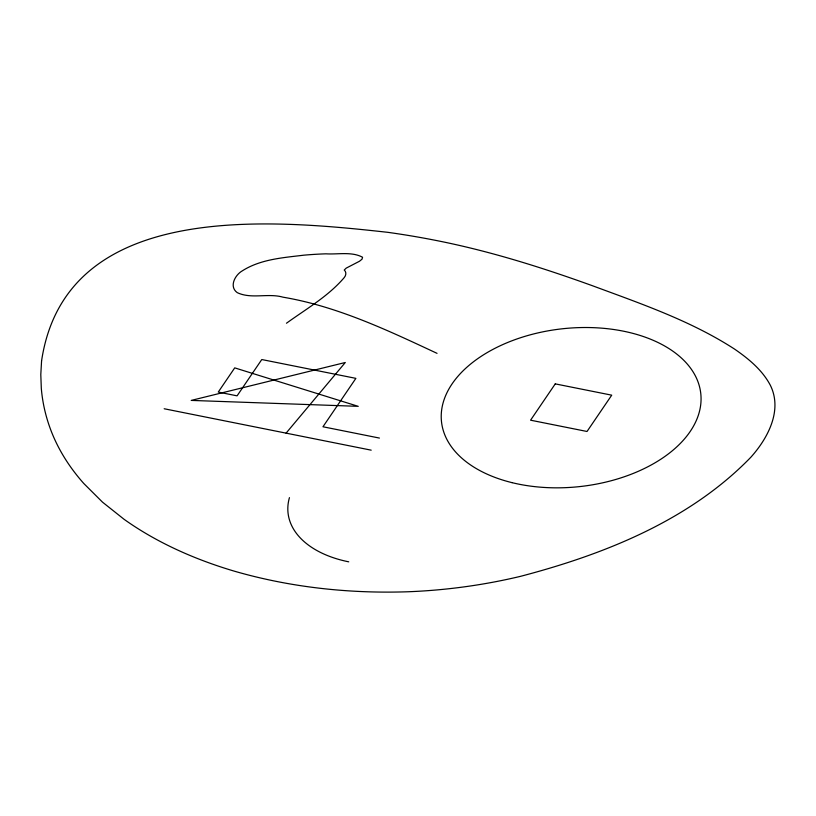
<?xml version="1.0" encoding="UTF-8"?>
<svg xmlns="http://www.w3.org/2000/svg" width="816" height="816" viewBox="0 0 816 816"><rect width="100%" height="100%" fill="white"/><g stroke="black" fill="none" stroke-linecap="round" stroke-linejoin="round"><path stroke-width="1.22" d="M286.079 433.143L345.29 362.498L191.219 400.411L358.244 406.337L234.722 367.873L218.27 392.078L237.089 395.842L261.773 359.54L355.878 378.359L322.963 426.768L379.43 438.07M286.467 323.228C306.235 308.907 328.185 296.402 344.189 277.634C346.137 275.38 346.606 272.065 344.25 270.025L346.188 268.138L359.519 261.232L362.049 259.151L362.559 257.244C351.788 251.379 337.865 254.602 325.961 253.827A235.865 143.585 -6.2 0 0 303.705 255.194C282.856 257.723 260.518 259.253 242.352 270.82C235.12 274.87 228.776 286.569 237.242 292.638C251.359 299.37 268.117 292.862 283.05 297.187C337.273 306.347 387.6 330.245 437.039 353.348M164.169 408.755L371.198 450.167M348.738 561.826A102.02 62.108 -6.2 0 1 289.445 497.638M41.575 360.886L40.8 374.585L41.31 388.345A409.03 249.002 -6.2 0 0 50.429 429.053A385.662 234.773 -6.2 0 0 83.813 483.521L102.51 502.156L124.083 519.302A400.044 243.535 -6.2 0 0 234.304 571.159C290.7 587.469 349.676 593.752 408.275 591.753A356.245 216.862 -6.2 0 0 520.628 576.31C604.34 554.35 689.54 520.496 750.822 457.266C767.785 438.355 782.819 410.397 770.335 385.254C762.277 369.974 748.588 358.765 734.594 349.115C690.989 320.861 641.437 303.889 593.008 285.937C541.396 267.271 488.866 250.757 434.938 240.23A616.049 375.023 -6.2 0 0 387.712 232.315C268.709 219.127 65.688 200.41 41.575 360.886M555.257 383.877L530.573 420.189L587.03 431.48L611.725 395.168L555.257 383.877M512.06 482.654A130.397 79.376 -6.2 0 0 700.893 394.75A130.397 79.376 -6.2 0 0 500.483 345.627A130.397 79.376 -6.2 0 0 512.06 482.654"/></g></svg>
